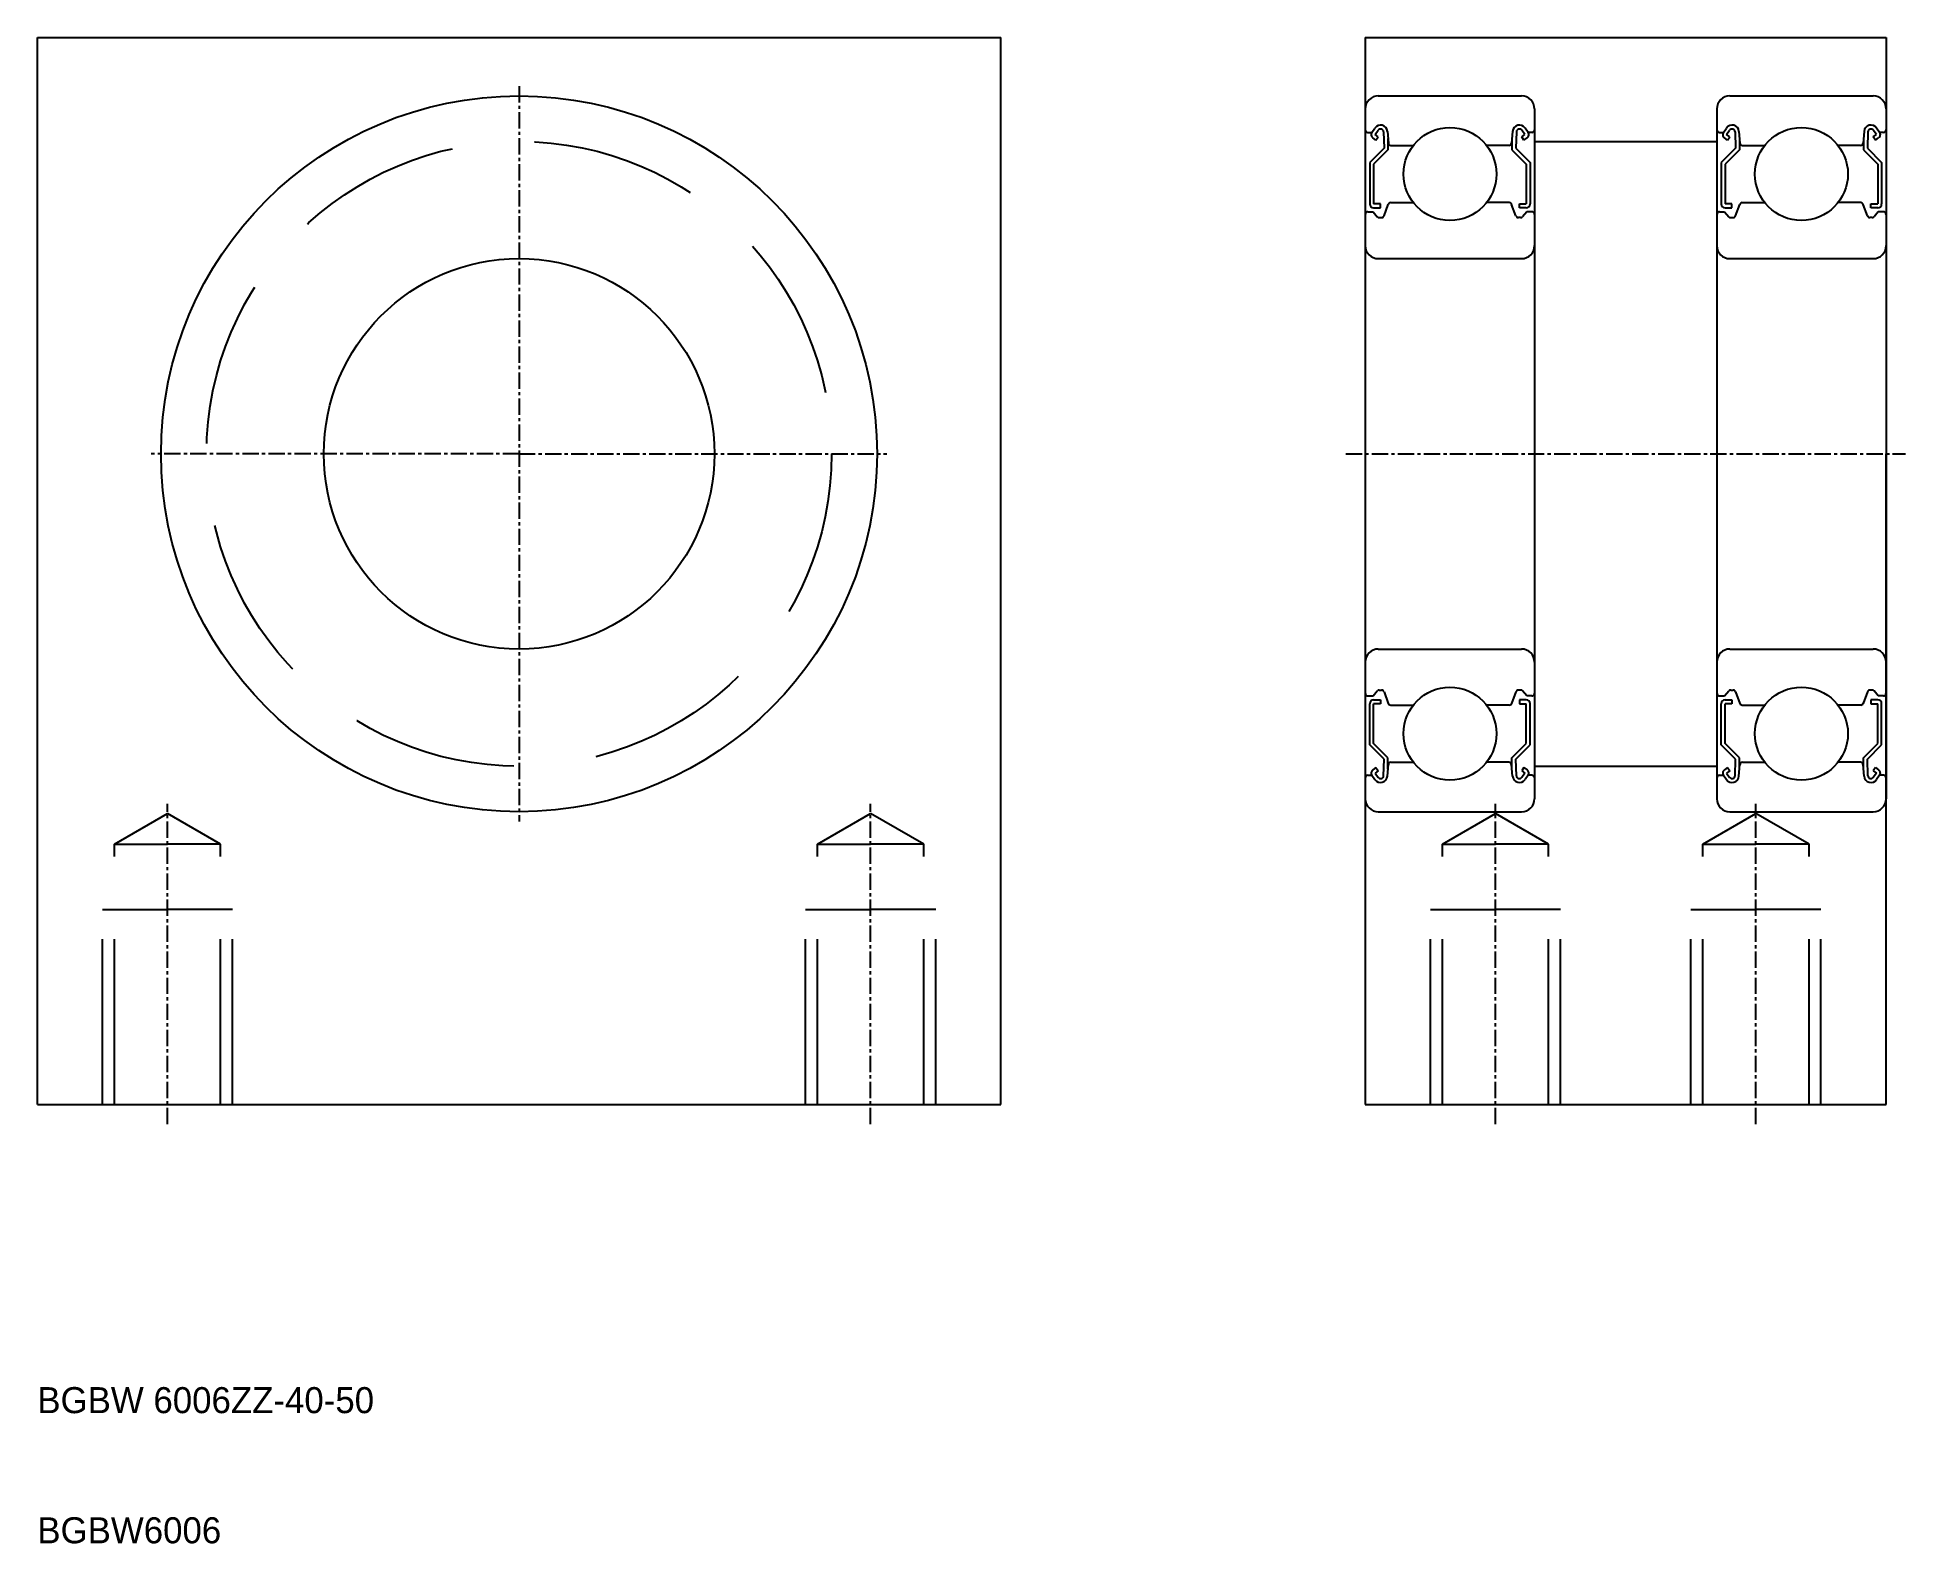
# Model space of a CAD drawing. Extents: x 84 to 228, y 73 to 189.
import ezdxf

# ---------------------------------------------------------------- set-up
doc = ezdxf.new("R2010")
doc.units = 0
doc.linetypes.add('CENTER', pattern=[2, 1.25, -0.25, 0.25, -0.25])
doc.linetypes.add('DASHED', pattern=[19.05, 12.7, -6.35])
doc.layers.get('0').update_dxf_attribs({"linetype": 'CONTINUOUS'})
doc.layers.add('CENTER', color=1, linetype='CENTER')

msp = doc.modelspace()

# ---------------------------------------------------------------- linework, layer by layer
for p, q in [((84.3, 106.7), (84.3, 188.7)), ((84.3, 188.7), (158.3, 188.7)), ((158.3, 106.7), (158.3, 188.7)), ((186.3, 188.7), (186.3, 106.7)), ((186.3, 188.7), (226.3, 188.7)), ((226.3, 188.7), (226.3, 156.7)), ((187.3, 184.2), (198.3, 184.2)), ((214.3, 184.2), (225.3, 184.2)), ((186.3, 183.2), (186.3, 130.2)), ((199.3, 183.2), (199.3, 130.2)), ((213.3, 183.2), (213.3, 130.2)), ((226.3, 183.2), (226.3, 130.2)), ((186.5, 181.4), (186.8, 181.4)), ((186.8, 181.4), (187.03, 181.73)), ((187.12, 180.81), (186.88, 180.98)), ((187.05, 181.23), (187.28, 181.56)), ((187.29, 181.06), (187.05, 181.23)), ((187.12, 180.81), (187.29, 181.06)), ((187.7, 181.44), (187.74, 180.18)), ((188, 181.47), (188.07, 180.58)), ((188.04, 180.92), (188.04, 180.05)), ((197.61, 181.47), (197.53, 180.58)), ((197.56, 180.92), (197.56, 180.05)), ((197.91, 181.44), (197.86, 180.18)), ((198.31, 181.06), (198.56, 181.23)), ((198.48, 180.81), (198.31, 181.06)), ((198.56, 181.23), (198.32, 181.56)), ((198.48, 180.81), (198.73, 180.98)), ((198.8, 181.4), (198.57, 181.73)), ((199.1, 181.4), (198.8, 181.4)), ((213.5, 181.4), (213.8, 181.4)), ((213.8, 181.4), (214.03, 181.73)), ((214.12, 180.81), (213.88, 180.98)), ((214.05, 181.23), (214.28, 181.56)), ((214.29, 181.06), (214.05, 181.23)), ((214.12, 180.81), (214.29, 181.06)), ((214.7, 181.44), (214.74, 180.18)), ((215, 181.47), (215.07, 180.58)), ((215.04, 180.92), (215.04, 180.05)), ((224.61, 181.47), (224.53, 180.58)), ((224.56, 180.92), (224.56, 180.05)), ((224.91, 181.44), (224.86, 180.18)), ((225.31, 181.06), (225.56, 181.23)), ((225.48, 180.81), (225.31, 181.06)), ((225.56, 181.23), (225.32, 181.56)), ((225.48, 180.81), (225.73, 180.98)), ((225.8, 181.4), (225.57, 181.73)), ((226.1, 181.4), (225.8, 181.4)), ((187.74, 180.18), (186.64, 179.08)), ((188.04, 180.05), (186.94, 178.95)), ((188.27, 180.4), (189.99, 180.4)), ((197.33, 180.4), (195.62, 180.4)), ((197.56, 180.05), (198.66, 178.95)), ((197.86, 180.18), (198.96, 179.08)), ((214.74, 180.18), (213.64, 179.08)), ((215.04, 180.05), (213.94, 178.95)), ((215.27, 180.4), (216.99, 180.4)), ((224.33, 180.4), (222.62, 180.4)), ((224.56, 180.05), (225.66, 178.95)), ((224.86, 180.18), (225.96, 179.08)), ((186.64, 179.08), (186.64, 175.9)), ((186.94, 178.95), (186.94, 175.9)), ((198.66, 178.95), (198.66, 175.9)), ((198.96, 179.08), (198.96, 175.9)), ((213.64, 179.08), (213.64, 175.9)), ((213.94, 178.95), (213.94, 175.9)), ((225.66, 178.95), (225.66, 175.9)), ((225.96, 179.08), (225.96, 175.9)), ((186.5, 175.3), (186.9, 175.3)), ((186.9, 175.3), (187.22, 174.92)), ((187.46, 175.9), (186.94, 175.9)), ((186.94, 175.6), (187.46, 175.6)), ((187.46, 175.6), (187.46, 175.9)), ((187.74, 174.98), (188.06, 175.87)), ((188.25, 176), (189.99, 176)), ((197.36, 176), (195.62, 176)), ((197.87, 174.98), (197.54, 175.87)), ((198.14, 175.6), (198.14, 175.9)), ((198.14, 175.9), (198.66, 175.9)), ((198.66, 175.6), (198.14, 175.6)), ((198.7, 175.3), (198.38, 174.92)), ((199.1, 175.3), (198.7, 175.3)), ((213.5, 175.3), (213.9, 175.3)), ((213.9, 175.3), (214.22, 174.92)), ((214.46, 175.9), (213.94, 175.9)), ((213.94, 175.6), (214.46, 175.6)), ((214.46, 175.6), (214.46, 175.9)), ((214.74, 174.98), (215.06, 175.87)), ((215.25, 176), (216.99, 176)), ((224.36, 176), (222.62, 176)), ((224.87, 174.98), (224.54, 175.87)), ((225.14, 175.6), (225.14, 175.9)), ((225.14, 175.9), (225.66, 175.9)), ((225.66, 175.6), (225.14, 175.6)), ((225.7, 175.3), (225.38, 174.92)), ((226.1, 175.3), (225.7, 175.3)), ((187.37, 174.85), (187.55, 174.85)), ((198.23, 174.85), (198.06, 174.85)), ((214.37, 174.85), (214.55, 174.85)), ((225.23, 174.85), (225.06, 174.85)), ((187.3, 171.7), (198.3, 171.7)), ((214.3, 171.7), (225.3, 171.7)), ((226.3, 106.7), (226.3, 156.7)), ((187.3, 141.7), (198.3, 141.7)), ((214.3, 141.7), (225.3, 141.7)), ((186.5, 138.1), (186.9, 138.1)), ((186.9, 138.1), (187.22, 138.48)), ((186.94, 137.8), (187.46, 137.8)), ((187.37, 138.55), (187.55, 138.55)), ((187.46, 137.8), (187.46, 137.5)), ((187.74, 138.42), (188.06, 137.53)), ((197.87, 138.42), (197.54, 137.53)), ((198.23, 138.55), (198.06, 138.55)), ((198.14, 137.8), (198.14, 137.5)), ((198.66, 137.8), (198.14, 137.8)), ((198.7, 138.1), (198.38, 138.48)), ((199.1, 138.1), (198.7, 138.1)), ((213.5, 138.1), (213.9, 138.1)), ((213.9, 138.1), (214.22, 138.48)), ((213.94, 137.8), (214.46, 137.8)), ((214.37, 138.55), (214.55, 138.55)), ((214.46, 137.8), (214.46, 137.5)), ((214.74, 138.42), (215.06, 137.53)), ((224.87, 138.42), (224.54, 137.53)), ((225.23, 138.55), (225.06, 138.55)), ((225.14, 137.8), (225.14, 137.5)), ((225.66, 137.8), (225.14, 137.8)), ((225.7, 138.1), (225.38, 138.48)), ((226.1, 138.1), (225.7, 138.1)), ((186.64, 134.33), (186.64, 137.5)), ((186.94, 134.45), (186.94, 137.5)), ((187.46, 137.5), (186.94, 137.5)), ((188.25, 137.4), (189.99, 137.4)), ((197.36, 137.4), (195.62, 137.4)), ((198.14, 137.5), (198.66, 137.5)), ((198.66, 134.45), (198.66, 137.5)), ((198.96, 134.33), (198.96, 137.5)), ((213.64, 134.33), (213.64, 137.5)), ((214.46, 137.5), (213.94, 137.5)), ((213.94, 134.45), (213.94, 137.5)), ((215.25, 137.4), (216.99, 137.4)), ((224.36, 137.4), (222.62, 137.4)), ((225.14, 137.5), (225.66, 137.5)), ((225.66, 134.45), (225.66, 137.5)), ((225.96, 134.33), (225.96, 137.5)), ((187.74, 133.23), (186.64, 134.33)), ((188.04, 133.35), (186.94, 134.45)), ((197.56, 133.35), (198.66, 134.45)), ((197.86, 133.23), (198.96, 134.33)), ((214.74, 133.23), (213.64, 134.33)), ((215.04, 133.35), (213.94, 134.45)), ((224.56, 133.35), (225.66, 134.45)), ((224.86, 133.23), (225.96, 134.33)), ((187.12, 132.59), (186.88, 132.42)), ((187.29, 132.35), (187.05, 132.17)), ((187.05, 132.17), (187.28, 131.84)), ((187.12, 132.59), (187.29, 132.35)), ((187.7, 131.97), (187.74, 133.23)), ((188, 131.93), (188.07, 132.82)), ((188.04, 132.48), (188.04, 133.35)), ((188.27, 133), (189.99, 133)), ((197.33, 133), (195.62, 133)), ((197.61, 131.93), (197.53, 132.82)), ((197.56, 132.48), (197.56, 133.35)), ((197.91, 131.97), (197.86, 133.23)), ((198.48, 132.59), (198.31, 132.35)), ((198.31, 132.35), (198.56, 132.17)), ((198.56, 132.17), (198.32, 131.84)), ((198.48, 132.59), (198.73, 132.42)), ((214.12, 132.59), (213.88, 132.42)), ((214.29, 132.35), (214.05, 132.17)), ((214.05, 132.17), (214.28, 131.84)), ((214.12, 132.59), (214.29, 132.35)), ((214.7, 131.97), (214.74, 133.23)), ((215, 131.93), (215.07, 132.82)), ((215.04, 132.48), (215.04, 133.35)), ((215.27, 133), (216.99, 133)), ((224.33, 133), (222.62, 133)), ((224.61, 131.93), (224.53, 132.82)), ((224.56, 132.48), (224.56, 133.35)), ((224.91, 131.97), (224.86, 133.23)), ((225.48, 132.59), (225.31, 132.35)), ((225.31, 132.35), (225.56, 132.17)), ((225.56, 132.17), (225.32, 131.84)), ((225.48, 132.59), (225.73, 132.42)), ((186.5, 132), (186.8, 132)), ((186.8, 132), (187.03, 131.67)), ((198.8, 132), (198.57, 131.67)), ((199.1, 132), (198.8, 132)), ((213.5, 132), (213.8, 132)), ((213.8, 132), (214.03, 131.67)), ((225.8, 132), (225.57, 131.67)), ((226.1, 132), (225.8, 132)), ((187.3, 129.2), (198.3, 129.2)), ((190.35, 129.2), (190.35, 129.2)), ((192.8, 129.2), (192.8, 129.2)), ((214.3, 129.2), (225.3, 129.2)), ((217.35, 129.2), (217.35, 129.2)), ((219.8, 129.2), (219.8, 129.2)), ((84.3, 106.7), (158.3, 106.7)), ((186.3, 106.7), (226.3, 106.7))]:
    msp.add_line(p, q)
at = {"color": 7, "linetype": 'CONTINUOUS'}
for p, q in [((199.3, 180.7), (213.3, 180.7)), ((199.3, 132.7), (213.3, 132.7))]:
    msp.add_line(p, q, dxfattribs=at)
at = {"color": 3, "linetype": 'DASHED'}
for p, q in [((90.22, 126.7), (94.3, 129.06)), ((98.38, 126.7), (94.3, 129.06)), ((144.22, 126.7), (148.3, 129.06)), ((152.38, 126.7), (148.3, 129.06)), ((192.22, 126.7), (196.3, 129.06)), ((200.38, 126.7), (196.3, 129.06)), ((212.22, 126.7), (216.3, 129.06)), ((220.38, 126.7), (216.3, 129.06)), ((90.22, 106.7), (90.22, 126.7)), ((90.22, 126.7), (94.3, 126.7)), ((98.38, 126.7), (94.3, 126.7)), ((98.38, 106.7), (98.38, 126.7)), ((144.22, 106.7), (144.22, 126.7)), ((144.22, 126.7), (148.3, 126.7)), ((152.38, 126.7), (148.3, 126.7)), ((152.38, 106.7), (152.38, 126.7)), ((192.22, 106.7), (192.22, 126.7)), ((192.22, 126.7), (196.3, 126.7)), ((200.38, 126.7), (196.3, 126.7)), ((200.38, 106.7), (200.38, 126.7)), ((212.22, 106.7), (212.22, 126.7)), ((212.22, 126.7), (216.3, 126.7)), ((220.38, 126.7), (216.3, 126.7)), ((220.38, 106.7), (220.38, 126.7)), ((89.3, 106.7), (89.3, 121.7)), ((89.3, 121.7), (94.3, 121.7)), ((99.3, 121.7), (94.3, 121.7)), ((99.3, 106.7), (99.3, 121.7)), ((143.3, 106.7), (143.3, 121.7)), ((143.3, 121.7), (148.3, 121.7)), ((153.3, 121.7), (148.3, 121.7)), ((153.3, 106.7), (153.3, 121.7)), ((191.3, 106.7), (191.3, 121.7)), ((191.3, 121.7), (196.3, 121.7)), ((201.3, 121.7), (196.3, 121.7)), ((201.3, 106.7), (201.3, 121.7)), ((211.3, 106.7), (211.3, 121.7)), ((211.3, 121.7), (216.3, 121.7)), ((221.3, 121.7), (216.3, 121.7)), ((221.3, 106.7), (221.3, 121.7))]:
    msp.add_line(p, q, dxfattribs=at)
for centre, radius in [((121.3, 156.7), 27.5), ((192.8, 178.2), 3.57), ((219.8, 178.2), 3.57), ((121.3, 156.7), 15), ((192.8, 135.2), 3.57), ((219.8, 135.2), 3.57)]:
    msp.add_circle(centre, radius)
msp.add_circle((121.3, 156.7), 24, dxfattribs=at)
for centre, radius, start, end in [((187.3, 183.2), 1, 90, 180), ((198.3, 183.2), 1, 0, 90), ((214.3, 183.2), 1, 90, 180), ((225.3, 183.2), 1, 0, 90), ((186.5, 181.6), 0.2, 180, 270), ((187.05, 181.23), 0.3, 144.9356, 235.0377), ((187.47, 181.43), 0.53, 5.0651, 144.9356), ((187.47, 181.43), 0.23, 2.1311, 144.9356), ((198.14, 181.43), 0.53, 35.0644, 174.9349), ((198.14, 181.43), 0.23, 35.0644, 177.8689), ((198.56, 181.23), 0.3, 304.9623, 35.0644), ((199.1, 181.6), 0.2, 270, 0), ((213.5, 181.6), 0.2, 180, 270), ((214.05, 181.23), 0.3, 144.9356, 235.0377), ((214.47, 181.43), 0.53, 5.0651, 144.9356), ((214.47, 181.43), 0.23, 2.1311, 144.9356), ((225.14, 181.43), 0.53, 35.0644, 174.9349), ((225.14, 181.43), 0.23, 35.0644, 177.8689), ((225.56, 181.23), 0.3, 304.9623, 35.0644), ((226.1, 181.6), 0.2, 270, 0), ((188.27, 180.6), 0.2, 185.0651, 270), ((197.33, 180.6), 0.2, 270, 354.9349), ((215.27, 180.6), 0.2, 185.0651, 270), ((224.33, 180.6), 0.2, 270, 354.9349), ((186.5, 175.1), 0.2, 90, 180), ((186.94, 175.9), 0.3, 180, 270), ((188.25, 175.8), 0.2, 90, 159.9703), ((197.36, 175.8), 0.2, 20.0297, 90), ((198.66, 175.9), 0.3, 270, 0), ((199.1, 175.1), 0.2, 0, 90), ((213.5, 175.1), 0.2, 90, 180), ((213.94, 175.9), 0.3, 180, 270), ((215.25, 175.8), 0.2, 90, 159.9703), ((224.36, 175.8), 0.2, 20.0297, 90), ((225.66, 175.9), 0.3, 270, 0), ((226.1, 175.1), 0.2, 0, 90), ((187.37, 175.05), 0.2, 219.9991, 270), ((187.55, 175.05), 0.2, 270, 339.9703), ((198.06, 175.05), 0.2, 200.0297, 270), ((198.23, 175.05), 0.2, 270, 320.0009), ((214.37, 175.05), 0.2, 219.9991, 270), ((214.55, 175.05), 0.2, 270, 339.9703), ((225.06, 175.05), 0.2, 200.0297, 270), ((225.23, 175.05), 0.2, 270, 320.0009), ((187.3, 172.7), 1, 180, 270), ((198.3, 172.7), 1, 270, 0), ((214.3, 172.7), 1, 180, 270), ((225.3, 172.7), 1, 270, 0), ((187.3, 140.7), 1, 90, 180), ((198.3, 140.7), 1, 0, 90), ((214.3, 140.7), 1, 90, 180), ((225.3, 140.7), 1, 0, 90), ((186.5, 138.3), 0.2, 180, 270), ((186.94, 137.5), 0.3, 90, 180), ((187.37, 138.35), 0.2, 90, 140.0009), ((187.55, 138.35), 0.2, 20.0297, 90), ((198.06, 138.35), 0.2, 90, 159.9703), ((198.23, 138.35), 0.2, 39.9991, 90), ((198.66, 137.5), 0.3, 0, 90), ((199.1, 138.3), 0.2, 270, 0), ((213.5, 138.3), 0.2, 180, 270), ((213.94, 137.5), 0.3, 90, 180), ((214.37, 138.35), 0.2, 90, 140.0009), ((214.55, 138.35), 0.2, 20.0297, 90), ((225.06, 138.35), 0.2, 90, 159.9703), ((225.23, 138.35), 0.2, 39.9991, 90), ((225.66, 137.5), 0.3, 0, 90), ((226.1, 138.3), 0.2, 270, 0), ((188.25, 137.6), 0.2, 200.0297, 270), ((197.36, 137.6), 0.2, 270, 339.9703), ((215.25, 137.6), 0.2, 200.0297, 270), ((224.36, 137.6), 0.2, 270, 339.9703), ((187.05, 132.17), 0.3, 124.9623, 215.0644), ((188.27, 132.8), 0.2, 90, 174.9349), ((197.33, 132.8), 0.2, 5.0651, 90), ((198.56, 132.17), 0.3, 324.9356, 55.0377), ((214.05, 132.17), 0.3, 124.9623, 215.0644), ((215.27, 132.8), 0.2, 90, 174.9349), ((224.33, 132.8), 0.2, 5.0651, 90), ((225.56, 132.17), 0.3, 324.9356, 55.0377), ((186.5, 131.8), 0.2, 90, 180), ((187.47, 131.98), 0.53, 215.0644, 354.9349), ((187.47, 131.98), 0.23, 215.0644, 357.8689), ((198.14, 131.98), 0.53, 185.0651, 324.9356), ((198.14, 131.98), 0.23, 182.1311, 324.9356), ((199.1, 131.8), 0.2, 0, 90), ((213.5, 131.8), 0.2, 90, 180), ((214.47, 131.98), 0.53, 215.0644, 354.9349), ((214.47, 131.98), 0.23, 215.0644, 357.8689), ((225.14, 131.98), 0.53, 185.0651, 324.9356), ((225.14, 131.98), 0.23, 182.1311, 324.9356), ((226.1, 131.8), 0.2, 0, 90), ((187.3, 130.2), 1, 180, 270), ((198.3, 130.2), 1, 270, 0), ((214.3, 130.2), 1, 180, 270), ((225.3, 130.2), 1, 270, 0)]:
    msp.add_arc(centre, radius, start, end)
at = {"layer": 'CENTER', "color": 1, "linetype": 'CENTER'}
for p, q in [((121.3, 184.95), (121.3, 128.45)), ((121.3, 156.7), (93.05, 156.7)), ((121.3, 156.7), (149.55, 156.7)), ((184.8, 156.7), (227.8, 156.7)), ((94.3, 105.2), (94.3, 129.81)), ((148.3, 105.2), (148.3, 129.81)), ((196.3, 105.2), (196.3, 129.81)), ((216.3, 105.2), (216.3, 129.81))]:
    msp.add_line(p, q, dxfattribs=at)

# ---------------------------------------------------------------- texts
for s, p in [('BGBW 6006ZZ-40-50', (84.3, 82.99)), ('BGBW6006', (84.3, 72.99))]:
    msp.add_text(s, height=2).set_placement(p)

doc.saveas('drawing.dxf')
